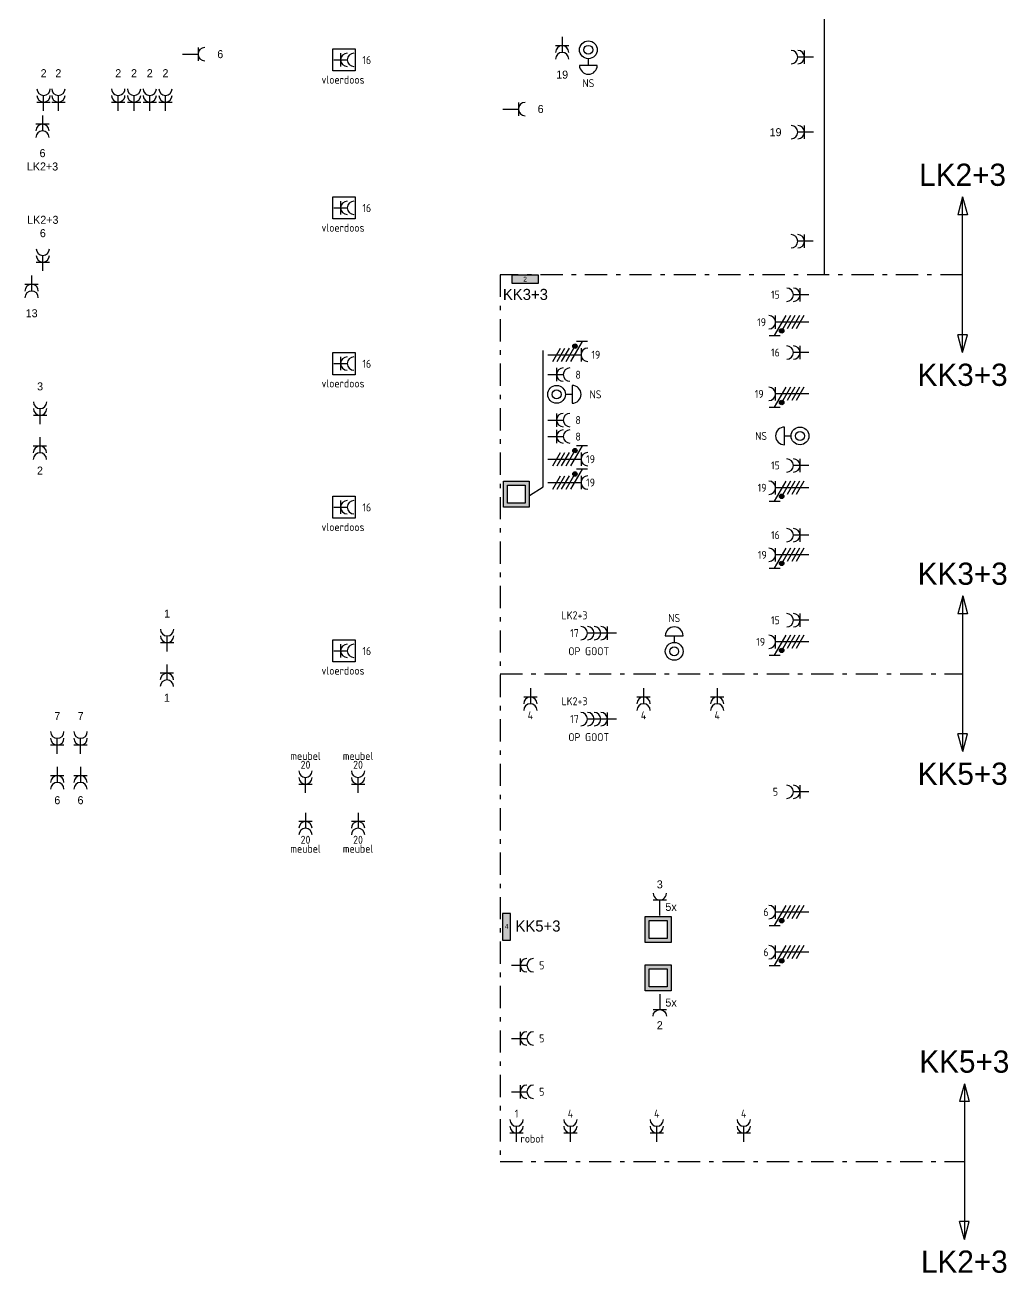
# Model space of a CAD drawing. Header units: millimetres. Extents: x -3262 to 109613, y 0 to 215600.
# Drawn here: x 48671 to 70795, y 159630 to 187708 of the extents above; entities that cross this region are included whole.
import ezdxf
from ezdxf.enums import TextEntityAlignment as Align
from ezdxf.lldxf.tags import DXFTag

# ---------------------------------------------------------------- set-up
doc = ezdxf.new("R2010")
doc.units = ezdxf.units.MM
doc.header["$LTSCALE"] = 100
doc.linetypes.add('STABI51DOT', pattern=[10, 5, -2, 1, -2])
for name, color, linetype in [('EL6212--', 3, 'Continuous'), ('EL6212--_S', 4, 'STABI51DOT'), ('EL6221--', 3, 'Continuous'), ('EL6222--', 3, 'Continuous'), ('ET6221--', 7, 'Continuous')]:
    doc.layers.add(name, color=color, linetype=linetype)
doc.styles.add('buro-018', font='BUROFONT.shx', dxfattribs={"height": 180})
doc.styles.add('BURO-025', font='BUROFONT.shx', dxfattribs={"height": 250})
doc.styles.add('BURO-035', font='BUROFONT.shx', dxfattribs={"height": 350})
doc.styles.add('STABICAD-012', font='ISOCP.SHX', dxfattribs={"height": 1.2})
doc.styles.add('STABICAD-018', font='ISOCP.SHX', dxfattribs={"height": 180})
tags = doc.linetypes.add('CENTER', pattern=[2, 1.25, -0.25, 0.25, -0.25]).pattern_tags.tags
tags[10:11] = [DXFTag(74, 4), DXFTag(75, 0), DXFTag(340, '0'), DXFTag(46, 1.0), DXFTag(50, 0.0), DXFTag(44, 0.0), DXFTag(45, 0.0)]
tags[8:9] = [DXFTag(74, 4), DXFTag(75, 0), DXFTag(340, '0'), DXFTag(46, 1.0), DXFTag(50, 0.0), DXFTag(44, 0.0), DXFTag(45, 0.0)]
tags[6:7] = [DXFTag(74, 4), DXFTag(75, 0), DXFTag(340, '0'), DXFTag(46, 1.0), DXFTag(50, 0.0), DXFTag(44, 0.0), DXFTag(45, 0.0)]
tags[4:5] = [DXFTag(74, 4), DXFTag(75, 0), DXFTag(340, '0'), DXFTag(46, 1.0), DXFTag(50, 0.0), DXFTag(44, 0.0), DXFTag(45, 0.0)]

# ---------------------------------------------------------------- blocks, each defined once
blk = doc.blocks.new('1116A4C')
at = {"color": 0, "linetype": 'Continuous'}
for p, q in [((-5, 4), (-5, 1)), ((5, 4), (-5, 4)), ((-5, 1), (5, 1)), ((5, 1), (5, 4))]:
    blk.add_line(p, q, dxfattribs=at)
blk.add_solid([(-5, 4), (-5, 1), (5, 4), (5, 1)], dxfattribs=at)
at = {"color": 1, "style": 'STABICAD-012', "flags": 1}
blk.add_attdef('CASCADINGPANEL', text='', height=1.8, rotation=90, dxfattribs=at).set_placement((948.4, 1910.61), align=Align.MIDDLE_CENTER)
blk.add_attdef('SUBCIRCUIT', text='', height=1.8, rotation=90, dxfattribs=at).set_placement((950.9, 1910.61), align=Align.MIDDLE)
at = {"color": 0, "linetype": 'Continuous', "style": 'buro-018'}
for tag, p in [('PANEL', (0, 15)), ('CIRCUIT', (0, 9)), ('PANELNAME', (0, 6))]:
    blk.add_attdef(tag, text='', height=1.8, dxfattribs=at).set_placement(p, align=Align.MIDDLE)
at = {"color": 0, "linetype": 'Continuous', "style": 'buro-018', "flags": 1}
blk.add_attdef('ARTICLECODE', text='', height=1.8, dxfattribs=at).set_placement((0, 0), align=Align.MIDDLE)
blk = doc.blocks.new('111304A')
at = {"color": 0, "linetype": 'Continuous'}
for p, q in [((-1.5, 3), (1.5, 3)), ((0, 1), (0, 4.5))]:
    blk.add_line(p, q, dxfattribs=at)
for centre in [(0, 6), (0, 4.5)]:
    blk.add_arc(centre, 1.5, 180, 0, dxfattribs=at)
at = {"color": 1, "style": 'STABICAD-012', "flags": 1}
blk.add_attdef('SUBCIRCUIT', text='', height=1.8, dxfattribs=at).set_placement((924.27, 1706.54), align=Align.MIDDLE)
at = {"color": 0, "linetype": 'Continuous', "style": 'buro-018'}
for tag, p in [('PANEL', (0, 11.5)), ('CIRCUIT', (0, 8.5))]:
    blk.add_attdef(tag, text='', height=1.8, dxfattribs=at).set_placement(p, align=Align.MIDDLE)
at = {"color": 0, "linetype": 'Continuous', "style": 'buro-018', "flags": 1}
for tag, p in [('POWERCODE', (13, 8.5)), ('ARTICLECODE', (0, 0))]:
    blk.add_attdef(tag, text='', height=1.8, dxfattribs=at).set_placement(p, align=Align.MIDDLE)
blk = doc.blocks.new('111304')
at = {"color": 0, "linetype": 'Continuous'}
for p, q in [((-1.5, 4.5), (1.5, 4.5)), ((0, 1), (0, 4.5))]:
    blk.add_line(p, q, dxfattribs=at)
blk.add_arc((0, 6), 1.5, 180, 0, dxfattribs=at)
at = {"color": 1, "style": 'STABICAD-012', "flags": 1}
blk.add_attdef('SUBCIRCUIT', text='', height=1.8, dxfattribs=at).set_placement((929.31, 1845.99), align=Align.MIDDLE)
at = {"color": 0, "linetype": 'Continuous', "style": 'buro-018'}
for tag, p in [('PANEL', (0, 11.5)), ('CIRCUIT', (0, 8.5))]:
    blk.add_attdef(tag, text='', height=1.8, dxfattribs=at).set_placement(p, align=Align.MIDDLE)
at = {"color": 0, "linetype": 'Continuous', "style": 'buro-018', "flags": 1}
for tag, p in [('POWERCODE', (13, 8.5)), ('ARTICLECODE', (0, 0))]:
    blk.add_attdef(tag, text='', height=1.8, dxfattribs=at).set_placement(p, align=Align.MIDDLE)
blk = doc.blocks.new('111410A')
at = {"color": 0, "linetype": 'Continuous'}
for p, q in [((-2, 6.5), (2, 6.5)), ((0, 6.5), (0, 5))]:
    blk.add_line(p, q, dxfattribs=at)
for radius in [2, 1]:
    blk.add_circle((0, 3), radius, dxfattribs=at)
blk.add_arc((0, 6.5), 2, 0, 180, dxfattribs=at)
at = {"color": 0, "linetype": 'Continuous', "style": 'STABICAD-018'}
for tag, p in [('SWITCHCODE', (0, 10.5)), ('ARTICLECODE', (0, 0))]:
    blk.add_attdef(tag, text='', height=1.8, dxfattribs=at).set_placement(p, align=Align.MIDDLE)
blk = doc.blocks.new('111304D')
at = {"color": 0, "linetype": 'Continuous'}
for p, q in [((-3, 9.98), (-3, 7.48)), ((-3, 8.73), (1.5, 6.13)), ((-1.5, 8.5), (1.5, 8.5)), ((0, 1), (0, 8.5)), ((1.5, 5.13), (-1.5, 6.87)), ((1.5, 4.13), (-1.5, 5.87)), ((1.5, 3.13), (-1.5, 4.87)), ((1.5, 2.13), (-1.5, 3.87))]:
    blk.add_line(p, q, dxfattribs=at)
blk.add_lwpolyline([(-1.68, 7.12, 0.5, 0.5, 1), (-2.18, 7.12, 0.5, 0.5, 1)], format="xyseb", close=True, dxfattribs=at)
blk.add_circle((-1.93, 7.12), 0.5, dxfattribs=at)
blk.add_arc((0, 10), 1.5, 180, 0, dxfattribs=at)
at = {"color": 1, "style": 'STABICAD-012', "flags": 1}
blk.add_attdef('SUBCIRCUIT', text='', height=1.8, dxfattribs=at).set_placement((616.33, 1777.72), align=Align.MIDDLE)
at = {"color": 0, "linetype": 'Continuous', "style": 'buro-018'}
for tag, p in [('PANEL', (0, 15.5)), ('CIRCUIT', (0, 12.5))]:
    blk.add_attdef(tag, text='', height=1.8, dxfattribs=at).set_placement(p, align=Align.MIDDLE)
at = {"color": 0, "linetype": 'Continuous', "style": 'buro-018', "flags": 1}
for tag, p in [('POWERCODE', (13, 12.5)), ('ARTICLECODE', (0, 0))]:
    blk.add_attdef(tag, text='', height=1.8, dxfattribs=at).set_placement(p, align=Align.MIDDLE)
blk = doc.blocks.new('E00414')
at = {"color": 0, "linetype": 'Continuous'}
for p, q in [((-2.9, -2.9), (-2.9, 2.9)), ((-2.9, 2.9), (2.9, 2.9)), ((2.9, 2.9), (2.9, -2.9)), ((-2, 2), (2, 2)), ((-2, -2), (-2, 2)), ((2, 2), (2, -2)), ((2, -2), (-2, -2)), ((2.9, -2.9), (-2.9, -2.9))]:
    blk.add_line(p, q, dxfattribs=at)
for points in [[(-2.9, 2.9), (2.9, 2.9), (-2, 2), (2, 2)], [(-2, -2), (-2.9, -2.9), (-2, 2), (-2.9, 2.9)], [(2, 2), (2.9, 2.9), (2, -2), (2.9, -2.9)], [(2, -2), (2.9, -2.9), (-2, -2), (-2.9, -2.9)]]:
    blk.add_solid(points, dxfattribs=at)
at = {"color": 0, "linetype": 'Continuous', "style": 'STABICAD-018'}
for tag, p in [('PANEL', (0, 8)), ('CIRCUIT', (0, 5)), ('SUBCIRCUIT', (4.5, 5)), ('ARTICLECODE', (0, 0))]:
    blk.add_attdef(tag, text='', height=1.8, dxfattribs=at).set_placement(p, align=Align.MIDDLE)
at = {"color": 0, "linetype": 'Continuous', "style": 'STABICAD-018', "flags": 1}
blk.add_attdef('POWERCODE', text='', height=1.8, dxfattribs=at).set_placement((13, 5), align=Align.MIDDLE)
blk = doc.blocks.new('111304C')
at = {"color": 0, "linetype": 'Continuous'}
for p, q in [((0, 1), (0, 7.5)), ((-1.5, 3), (1.5, 3))]:
    blk.add_line(p, q, dxfattribs=at)
for centre in [(0, 9), (0, 7.5), (0, 6), (0, 4.5)]:
    blk.add_arc(centre, 1.5, 180, 0, dxfattribs=at)
at = {"color": 1, "style": 'STABICAD-012', "flags": 1}
blk.add_attdef('SUBCIRCUIT', text='', height=1.8, dxfattribs=at).set_placement((626.82, 1710.31), align=Align.MIDDLE)
at = {"color": 0, "linetype": 'Continuous', "style": 'buro-018'}
for tag in ['CIRCUIT', 'PANEL']:
    blk.add_attdef(tag, text='', height=1.8, dxfattribs=at).set_placement((0, 11.5), align=Align.MIDDLE)
at = {"color": 0, "linetype": 'Continuous', "style": 'buro-018', "flags": 1}
for tag, p in [('POWERCODE', (13, 11.5)), ('ARTICLECODE', (0, 0))]:
    blk.add_attdef(tag, text='', height=1.8, dxfattribs=at).set_placement(p, align=Align.MIDDLE)
blk = doc.blocks.new('E00160')
at = {"color": 0, "linetype": 'Continuous'}
for p, q in [((-17.5, 0), (-13.5, 1.07)), ((-17.5, 0), (17.5, 0)), ((-17.5, 0), (-13.5, -1.07)), ((-13.5, -1.07), (-13.5, 1.07)), ((17.5, 0), (13.5, 1.07)), ((13.5, -1.07), (13.5, 1.07)), ((17.5, 0), (13.5, -1.07))]:
    blk.add_line(p, q, dxfattribs=at)
at = {"color": 0, "linetype": 'Continuous', "style": 'BURO-035'}
for tag, p in [('TEXT2', (-22.5, 0)), ('TEXT1', (22.5, 0))]:
    blk.add_attdef(tag, text='', height=3.5, dxfattribs=at).set_placement(p, align=Align.MIDDLE)
blk = doc.blocks.new('111304R')
at = {"color": 0, "linetype": 'Continuous'}
for p, q in [((-2.5, 2.5), (2.5, 2.5)), ((-2.5, -2.5), (-2.5, 2.5)), ((0, -2.25), (0, 0.75)), ((2.5, 2.5), (2.5, -2.5)), ((2.5, -2.5), (-2.5, -2.5)), ((-1.5, -0.75), (1.5, -0.75))]:
    blk.add_line(p, q, dxfattribs=at)
for centre in [(0, 2.25), (0, 0.75)]:
    blk.add_arc(centre, 1.5, 180, 0, dxfattribs=at)
at = {"color": 0, "linetype": 'Continuous', "style": 'STABICAD-018'}
for tag, p in [('PANEL', (-0.12, 6.9)), ('CIRCUIT', (-0.12, 3.9)), ('SUBCIRCUIT', (4.38, 3.9)), ('ARTICLECODE', (0, -3.5))]:
    blk.add_attdef(tag, text='', height=1.8, dxfattribs=at).set_placement(p, align=Align.MIDDLE)
at = {"color": 0, "linetype": 'Continuous', "style": 'STABICAD-018', "flags": 1}
blk.add_attdef('POWERCODE', text='', height=1.8, dxfattribs=at).set_placement((12.88, 3.9), align=Align.MIDDLE)

msp = doc.modelspace()

# ---------------------------------------------------------------- linework, layer by layer
at = {"layer": 'EL6212--_S', "linetype": 'CENTER'}
msp.add_line((66653, 215319), (66653, 182088), dxfattribs=at)
at = {"layer": 'EL6212--_S', "linetype": 'STABI51DOT'}
for p, q in [((69772, 182088), (59366, 182088)), ((59366, 182088), (59366, 162137)), ((59366, 173113), (69775, 173113)), ((59366, 162137), (69811, 162137))]:
    msp.add_line(p, q, dxfattribs=at)
at = {"layer": 'EL6221--'}
msp.add_lwpolyline([(60024, 177119), (60335, 177318), (60335, 180382)], dxfattribs=at)

# ---------------------------------------------------------------- block references
at = {"layer": 'EL6212--', "linetype": 'Continuous'}
ref = msp.add_blockref('1116A4C', (59931, 182136), dxfattribs=dict(at, xscale=60, yscale=60, zscale=60, rotation=180))
ref.add_attrib('CIRCUIT', '2', dxfattribs={"layer": '0', "color": 1, "linetype": 'ByBlock', "height": 108, "style": 'buro-018'}).set_placement((59925, 181990), align=Align.MIDDLE)
ref.add_attrib('PANELNAME', 'KK3+3', dxfattribs={"layer": '0', "color": 2, "linetype": 'ByBlock', "height": 250, "style": 'BURO-025'}).set_placement((59933, 181646), align=Align.MIDDLE)
ref = msp.add_blockref('1116A4C', (59656, 167419), dxfattribs=dict(at, xscale=60, yscale=60, zscale=60, rotation=90.00000000000001))
ref.add_attrib('CIRCUIT', '4', dxfattribs={"layer": '0', "color": 1, "linetype": 'ByBlock', "height": 108, "style": 'buro-018'}).set_placement((59511, 167429), align=Align.MIDDLE)
ref.add_attrib('PANELNAME', 'KK5+3', dxfattribs={"layer": '0', "color": 2, "linetype": 'ByBlock', "height": 250, "style": 'BURO-025'}).set_placement((60216, 167437), align=Align.MIDDLE)
at = {"layer": 'EL6212--_S', "linetype": 'Continuous'}
ref = msp.add_blockref('E00160', (69772, 182088), dxfattribs=dict(at, xscale=100, yscale=100, zscale=100, rotation=90.00000000000001))
ref.add_attrib('TEXT1', 'LK2+3', dxfattribs={"layer": '0', "color": 4, "linetype": 'Continuous', "height": 500, "style": 'buro-018'}).set_placement((69772, 184338), align=Align.MIDDLE)
ref.add_attrib('TEXT2', 'KK3+3', dxfattribs={"layer": '0', "color": 4, "linetype": 'Continuous', "height": 500, "style": 'buro-018'}).set_placement((69772, 179838), align=Align.MIDDLE)
at = {"layer": 'EL6212--_S', "linetype": 'STABI51DOT'}
ref = msp.add_blockref('E00160', (69775, 173113), dxfattribs=dict(at, xscale=100, yscale=100, zscale=100, rotation=90.00000000000001))
ref.add_attrib('TEXT1', 'KK3+3', dxfattribs={"layer": '0', "color": 4, "linetype": 'STABI51DOT', "height": 500, "style": 'buro-018'}).set_placement((69775, 175363), align=Align.MIDDLE)
ref.add_attrib('TEXT2', 'KK5+3', dxfattribs={"layer": '0', "color": 4, "linetype": 'STABI51DOT', "height": 500, "style": 'buro-018'}).set_placement((69775, 170863), align=Align.MIDDLE)
ref = msp.add_blockref('E00160', (69811, 162137), dxfattribs=dict(at, xscale=-100, yscale=100, zscale=100, rotation=90.00000000000001))
ref.add_attrib('TEXT1', 'LK2+3', dxfattribs={"layer": '0', "color": 4, "linetype": 'STABI51DOT', "height": 500, "style": 'buro-018'}).set_placement((69811, 159887), align=Align.MIDDLE)
ref.add_attrib('TEXT2', 'KK5+3', dxfattribs={"layer": '0', "color": 4, "linetype": 'STABI51DOT', "height": 500, "style": 'buro-018'}).set_placement((69811, 164387), align=Align.MIDDLE)
at = {"layer": 'EL6221--', "linetype": 'Continuous'}
ref = msp.add_blockref('111304D', (66413, 181020), dxfattribs=dict(at, xscale=100, yscale=100, zscale=100, rotation=90.00000000000001))
ref.add_attrib('CIRCUIT', '19', dxfattribs={"layer": '0', "color": 1, "linetype": 'Continuous', "height": 180, "style": 'STABICAD-018'}).set_placement((65248, 181020), align=Align.MIDDLE)
ref = msp.add_blockref('111304D', (60335, 180288), dxfattribs=dict(at, xscale=100, yscale=100, zscale=100, rotation=270))
ref.add_attrib('CIRCUIT', '19', dxfattribs={"layer": '0', "color": 1, "linetype": 'Continuous', "height": 180, "style": 'STABICAD-018'}).set_placement((61518, 180288), align=Align.MIDDLE)
ref = msp.add_blockref('111304D', (66413, 179407), dxfattribs=dict(at, xscale=100, yscale=100, zscale=100, rotation=90.00000000000001))
ref.add_attrib('CIRCUIT', '19', dxfattribs={"layer": '0', "color": 1, "linetype": 'Continuous', "height": 180, "style": 'STABICAD-018'}).set_placement((65194, 179407), align=Align.MIDDLE)
ref = msp.add_blockref('111304D', (60335, 177939), dxfattribs=dict(at, xscale=100, yscale=100, zscale=100, rotation=270))
ref.add_attrib('CIRCUIT', '19', dxfattribs={"layer": '0', "color": 1, "linetype": 'Continuous', "height": 180, "style": 'STABICAD-018'}).set_placement((61399, 177939), align=Align.MIDDLE)
ref = msp.add_blockref('111304D', (60335, 177413), dxfattribs=dict(at, xscale=100, yscale=100, zscale=100, rotation=270))
ref.add_attrib('CIRCUIT', '19', dxfattribs={"layer": '0', "color": 1, "linetype": 'Continuous', "height": 180, "style": 'STABICAD-018'}).set_placement((61399, 177413), align=Align.MIDDLE)
ref = msp.add_blockref('111304D', (66413, 177296), dxfattribs=dict(at, xscale=100, yscale=100, zscale=100, rotation=90.00000000000001))
ref.add_attrib('CIRCUIT', '19', dxfattribs={"layer": '0', "color": 1, "linetype": 'Continuous', "height": 180, "style": 'STABICAD-018'}).set_placement((65259, 177296), align=Align.MIDDLE)
ref = msp.add_blockref('111304D', (66413, 175787), dxfattribs=dict(at, xscale=100, yscale=100, zscale=100, rotation=90.00000000000001))
ref.add_attrib('CIRCUIT', '19', dxfattribs={"layer": '0', "color": 1, "linetype": 'Continuous', "height": 180, "style": 'STABICAD-018'}).set_placement((65264, 175787), align=Align.MIDDLE)
ref = msp.add_blockref('111304D', (66413, 173830), dxfattribs=dict(at, xscale=100, yscale=100, zscale=100, rotation=90.00000000000001))
ref.add_attrib('CIRCUIT', '19', dxfattribs={"layer": '0', "color": 1, "linetype": 'Continuous', "height": 180, "style": 'STABICAD-018'}).set_placement((65227, 173830), align=Align.MIDDLE)
ref = msp.add_blockref('111304D', (66413, 167750), dxfattribs=dict(at, xscale=100, yscale=100, zscale=100, rotation=90.00000000000001))
ref.add_attrib('CIRCUIT', '6', dxfattribs={"layer": '0', "color": 1, "linetype": 'Continuous', "height": 180, "style": 'STABICAD-018'}).set_placement((65348, 167750), align=Align.MIDDLE)
ref = msp.add_blockref('111304D', (66413, 166847), dxfattribs=dict(at, xscale=100, yscale=100, zscale=100, rotation=90.00000000000001))
ref.add_attrib('CIRCUIT', '6', dxfattribs={"layer": '0', "color": 1, "linetype": 'Continuous', "height": 180, "style": 'STABICAD-018'}).set_placement((65348, 166847), align=Align.MIDDLE)
at = {"layer": 'EL6222--', "linetype": 'Continuous'}
ref = msp.add_blockref('111304A', (60760, 187540), dxfattribs=dict(at, xscale=100, yscale=100, zscale=100, rotation=180))
ref.add_attrib('CIRCUIT', '19', dxfattribs={"layer": '0', "color": 1, "linetype": 'ByBlock', "height": 180, "style": 'buro-018'}).set_placement((60760, 186590), align=Align.MIDDLE)
ref = msp.add_blockref('111410A', (61350, 187449), dxfattribs=dict(at, xscale=100, yscale=100, zscale=100, rotation=180))
ref.add_attrib('SWITCHCODE', 'NS', dxfattribs={"layer": '0', "color": 1, "linetype": 'Continuous', "height": 180, "style": 'STABICAD-018'}).set_placement((61350, 186399), align=Align.MIDDLE)
ref = msp.add_blockref('111304', (52116, 187051), dxfattribs=dict(at, xscale=99.99999999999999, yscale=99.99999999999999, zscale=99.99999999999999, rotation=269.9999583118483))
ref.add_attrib('CIRCUIT', '6', dxfattribs={"layer": '0', "color": 1, "linetype": 'ByBlock', "height": 180, "style": 'buro-018'}).set_placement((53066, 187051), align=Align.MIDDLE)
ref = msp.add_blockref('111304R', (55850, 186923), dxfattribs=dict(at, xscale=100, yscale=100, zscale=100, rotation=270))
ref.add_attrib('CIRCUIT', '16', dxfattribs={"layer": '0', "color": 1, "linetype": 'Continuous', "height": 180, "style": 'STABICAD-018'}).set_placement((56363, 186918), align=Align.MIDDLE)
ref.add_attrib('POWERCODE', 'vloerdoos', dxfattribs={"layer": '0', "color": 1, "linetype": 'Continuous', "height": 180, "style": 'STABICAD-018'}).set_placement((55828, 186477), align=Align.MIDDLE)
at = {"layer": 'EL6222--', "linetype": 'Continuous', "xscale": 100, "yscale": 100, "zscale": 100, "rotation": 90.00000000000001}
for p in [(66513, 186985), (66511, 182841)]:
    msp.add_blockref('111304A', p, dxfattribs=at)
at = {"layer": 'EL6222--', "linetype": 'Continuous'}
ref = msp.add_blockref('111304A', (49091, 185674), dxfattribs=dict(at, xscale=100, yscale=100, zscale=100))
ref.add_attrib('CIRCUIT', '2', dxfattribs={"layer": '0', "color": 1, "linetype": 'ByBlock', "height": 180, "style": 'buro-018'}).set_placement((49091, 186624), align=Align.MIDDLE)
ref = msp.add_blockref('111304A', (49422, 185674), dxfattribs=dict(at, xscale=100, yscale=100, zscale=100))
ref.add_attrib('CIRCUIT', '2', dxfattribs={"layer": '0', "color": 1, "linetype": 'ByBlock', "height": 180, "style": 'buro-018'}).set_placement((49422, 186624), align=Align.MIDDLE)
ref = msp.add_blockref('111304A', (50770, 185674), dxfattribs=dict(at, xscale=99.99999999999918, yscale=99.99999999999918, zscale=99.99999999999918, rotation=4.168654198487225e-05))
ref.add_attrib('CIRCUIT', '2', dxfattribs={"layer": '0', "color": 1, "linetype": 'ByBlock', "height": 180, "style": 'buro-018'}).set_placement((50770, 186624), align=Align.MIDDLE)
ref = msp.add_blockref('111304A', (51125, 185674), dxfattribs=dict(at, xscale=100, yscale=100, zscale=100))
ref.add_attrib('CIRCUIT', '2', dxfattribs={"layer": '0', "color": 1, "linetype": 'ByBlock', "height": 180, "style": 'buro-018'}).set_placement((51125, 186624), align=Align.MIDDLE)
ref = msp.add_blockref('111304A', (51479, 185674), dxfattribs=dict(at, xscale=100, yscale=100, zscale=100))
ref.add_attrib('CIRCUIT', '2', dxfattribs={"layer": '0', "color": 1, "linetype": 'ByBlock', "height": 180, "style": 'buro-018'}).set_placement((51479, 186624), align=Align.MIDDLE)
ref = msp.add_blockref('111304A', (51833, 185674), dxfattribs=dict(at, xscale=100, yscale=100, zscale=100))
ref.add_attrib('CIRCUIT', '2', dxfattribs={"layer": '0', "color": 1, "linetype": 'ByBlock', "height": 180, "style": 'buro-018'}).set_placement((51833, 186624), align=Align.MIDDLE)
ref = msp.add_blockref('111304', (59326, 185817), dxfattribs=dict(at, xscale=100, yscale=100, zscale=100, rotation=270))
ref.add_attrib('CIRCUIT', '6', dxfattribs={"layer": '0', "color": 1, "linetype": 'ByBlock', "height": 180, "style": 'buro-018'}).set_placement((60276, 185817), align=Align.MIDDLE)
ref = msp.add_blockref('111304A', (49066, 185774), dxfattribs=dict(at, xscale=99.99999999999918, yscale=99.99999999999918, zscale=99.99999999999918, rotation=179.9999583134581))
ref.add_attrib('CIRCUIT', '6', dxfattribs={"layer": '0', "color": 1, "linetype": 'ByBlock', "height": 180, "style": 'buro-018'}).set_placement((49066, 184824), align=Align.MIDDLE)
ref.add_attrib('PANEL', 'LK2+3', dxfattribs={"layer": '0', "color": 1, "linetype": 'ByBlock', "height": 180, "style": 'buro-018'}).set_placement((49066, 184524), align=Align.MIDDLE)
ref = msp.add_blockref('111304A', (66513, 185296), dxfattribs=dict(at, xscale=100, yscale=100, zscale=100, rotation=89.99991662357459))
ref.add_attrib('CIRCUIT', '19', dxfattribs={"layer": '0', "color": 1, "linetype": 'ByBlock', "height": 180, "style": 'buro-018'}).set_placement((65563, 185296), align=Align.MIDDLE)
ref = msp.add_blockref('111304R', (55850, 183594), dxfattribs=dict(at, xscale=100, yscale=100, zscale=100, rotation=270))
ref.add_attrib('CIRCUIT', '16', dxfattribs={"layer": '0', "color": 1, "linetype": 'Continuous', "height": 180, "style": 'STABICAD-018'}).set_placement((56363, 183589), align=Align.MIDDLE)
ref.add_attrib('POWERCODE', 'vloerdoos', dxfattribs={"layer": '0', "color": 1, "linetype": 'Continuous', "height": 180, "style": 'STABICAD-018'}).set_placement((55828, 183147), align=Align.MIDDLE)
ref = msp.add_blockref('111304A', (49073, 182074), dxfattribs=dict(at, xscale=100, yscale=100, zscale=100))
ref.add_attrib('CIRCUIT', '6', dxfattribs={"layer": '0', "color": 1, "linetype": 'ByBlock', "height": 180, "style": 'buro-018'}).set_placement((49073, 183024), align=Align.MIDDLE)
ref.add_attrib('PANEL', 'LK2+3', dxfattribs={"layer": '0', "color": 1, "linetype": 'ByBlock', "height": 180, "style": 'buro-018'}).set_placement((49073, 183324), align=Align.MIDDLE)
ref = msp.add_blockref('111304A', (48821, 182172), dxfattribs=dict(at, xscale=100, yscale=100, zscale=100, rotation=180))
ref.add_attrib('CIRCUIT', '13', dxfattribs={"layer": '0', "color": 1, "linetype": 'ByBlock', "height": 180, "style": 'buro-018'}).set_placement((48821, 181222), align=Align.MIDDLE)
ref = msp.add_blockref('111304A', (66413, 181638), dxfattribs=dict(at, xscale=100, yscale=100, zscale=100, rotation=90.00000000000001))
ref.add_attrib('CIRCUIT', '15', dxfattribs={"layer": '0', "color": 1, "linetype": 'Continuous', "height": 180, "style": 'STABICAD-018'}).set_placement((65559, 181640), align=Align.MIDDLE)
ref = msp.add_blockref('111304R', (55850, 180090), dxfattribs=dict(at, xscale=100, yscale=100, zscale=100, rotation=270))
ref.add_attrib('CIRCUIT', '16', dxfattribs={"layer": '0', "color": 1, "linetype": 'Continuous', "height": 180, "style": 'STABICAD-018'}).set_placement((56363, 180085), align=Align.MIDDLE)
ref.add_attrib('POWERCODE', 'vloerdoos', dxfattribs={"layer": '0', "color": 1, "linetype": 'Continuous', "height": 180, "style": 'STABICAD-018'}).set_placement((55828, 179644), align=Align.MIDDLE)
ref = msp.add_blockref('111304A', (66413, 180337), dxfattribs=dict(at, xscale=100, yscale=100, zscale=100, rotation=90.00000000000001))
ref.add_attrib('CIRCUIT', '16', dxfattribs={"layer": '0', "color": 1, "linetype": 'Continuous', "height": 180, "style": 'STABICAD-018'}).set_placement((65559, 180339), align=Align.MIDDLE)
ref = msp.add_blockref('111304A', (60335, 179841), dxfattribs=dict(at, xscale=100, yscale=100, zscale=100, rotation=270))
ref.add_attrib('CIRCUIT', '8', dxfattribs={"layer": '0', "color": 1, "linetype": 'Continuous', "height": 180, "style": 'STABICAD-018'}).set_placement((61119, 179839), align=Align.MIDDLE)
ref = msp.add_blockref('111304A', (49011, 178627), dxfattribs=dict(at, xscale=100, yscale=100, zscale=100))
ref.add_attrib('CIRCUIT', '3', dxfattribs={"layer": '0', "color": 1, "linetype": 'ByBlock', "height": 180, "style": 'buro-018'}).set_placement((49011, 179577), align=Align.MIDDLE)
ref = msp.add_blockref('111410A', (60335, 179398), dxfattribs=dict(at, xscale=100, yscale=100, zscale=100, rotation=270))
ref.add_attrib('SWITCHCODE', 'NS', dxfattribs={"layer": '0', "color": 1, "linetype": 'Continuous', "height": 180, "style": 'STABICAD-018'}).set_placement((61511, 179398), align=Align.MIDDLE)
ref = msp.add_blockref('111304A', (60335, 178820), dxfattribs=dict(at, xscale=100, yscale=100, zscale=100, rotation=270))
ref.add_attrib('CIRCUIT', '8', dxfattribs={"layer": '0', "color": 1, "linetype": 'Continuous', "height": 180, "style": 'STABICAD-018'}).set_placement((61119, 178818), align=Align.MIDDLE)
ref = msp.add_blockref('111304A', (60335, 178449), dxfattribs=dict(at, xscale=100, yscale=100, zscale=100, rotation=270))
ref.add_attrib('CIRCUIT', '8', dxfattribs={"layer": '0', "color": 1, "linetype": 'Continuous', "height": 180, "style": 'STABICAD-018'}).set_placement((61119, 178447), align=Align.MIDDLE)
ref = msp.add_blockref('111410A', (66413, 178462), dxfattribs=dict(at, xscale=100, yscale=100, zscale=100, rotation=90.00000000000001))
ref.add_attrib('SWITCHCODE', 'NS', dxfattribs={"layer": '0', "color": 1, "linetype": 'Continuous', "height": 180, "style": 'STABICAD-018'}).set_placement((65236, 178462), align=Align.MIDDLE)
ref = msp.add_blockref('111304A', (49008, 178534), dxfattribs=dict(at, xscale=100, yscale=100, zscale=100, rotation=180))
ref.add_attrib('CIRCUIT', '2', dxfattribs={"layer": '0', "color": 1, "linetype": 'ByBlock', "height": 180, "style": 'buro-018'}).set_placement((49008, 177684), align=Align.MIDDLE)
ref = msp.add_blockref('111304A', (66413, 177797), dxfattribs=dict(at, xscale=100, yscale=100, zscale=100, rotation=90.00000000000001))
ref.add_attrib('CIRCUIT', '15', dxfattribs={"layer": '0', "color": 1, "linetype": 'Continuous', "height": 180, "style": 'STABICAD-018'}).set_placement((65559, 177799), align=Align.MIDDLE)
at = {"layer": 'EL6222--', "linetype": 'Continuous', "xscale": 100, "yscale": 100, "zscale": 100}
for p in [(59728, 177151), (62921, 167358), (62921, 166272)]:
    msp.add_blockref('E00414', p, dxfattribs=at)
at = {"layer": 'EL6222--', "linetype": 'Continuous'}
ref = msp.add_blockref('111304R', (55850, 176859), dxfattribs=dict(at, xscale=100, yscale=100, zscale=100, rotation=270))
ref.add_attrib('CIRCUIT', '16', dxfattribs={"layer": '0', "color": 1, "linetype": 'Continuous', "height": 180, "style": 'STABICAD-018'}).set_placement((56363, 176854), align=Align.MIDDLE)
ref.add_attrib('POWERCODE', 'vloerdoos', dxfattribs={"layer": '0', "color": 1, "linetype": 'Continuous', "height": 180, "style": 'STABICAD-018'}).set_placement((55828, 176413), align=Align.MIDDLE)
ref = msp.add_blockref('111304A', (66413, 176230), dxfattribs=dict(at, xscale=100, yscale=100, zscale=100, rotation=90.00000000000001))
ref.add_attrib('CIRCUIT', '16', dxfattribs={"layer": '0', "color": 1, "linetype": 'Continuous', "height": 180, "style": 'STABICAD-018'}).set_placement((65559, 176232), align=Align.MIDDLE)
ref = msp.add_blockref('111304A', (51869, 173514), dxfattribs=dict(at, xscale=100, yscale=100, zscale=100))
ref.add_attrib('CIRCUIT', '1', dxfattribs={"layer": '0', "color": 1, "linetype": 'ByBlock', "height": 180, "style": 'buro-018'}).set_placement((51869, 174464), align=Align.MIDDLE)
ref = msp.add_blockref('111304C', (62080, 174025), dxfattribs=dict(at, xscale=100, yscale=100, zscale=100, rotation=90.00000000000001))
ref.add_attrib('CIRCUIT', '17', dxfattribs={"layer": '0', "color": 1, "linetype": 'Continuous', "height": 180, "style": 'STABICAD-018'}).set_placement((61038, 174027), align=Align.MIDDLE)
ref.add_attrib('PANEL', 'LK2+3', dxfattribs={"layer": '0', "color": 1, "linetype": 'Continuous', "height": 180, "style": 'STABICAD-018'}).set_placement((61038, 174427), align=Align.MIDDLE)
ref = msp.add_blockref('111410A', (63282, 173316), dxfattribs=dict(at, xscale=100, yscale=100, zscale=100))
ref.add_attrib('SWITCHCODE', 'NS', dxfattribs={"layer": '0', "color": 1, "linetype": 'Continuous', "height": 180, "style": 'STABICAD-018'}).set_placement((63282, 174366), align=Align.MIDDLE)
ref = msp.add_blockref('111304A', (66413, 174314), dxfattribs=dict(at, xscale=100, yscale=100, zscale=100, rotation=90.00000000000001))
ref.add_attrib('CIRCUIT', '15', dxfattribs={"layer": '0', "color": 1, "linetype": 'Continuous', "height": 180, "style": 'STABICAD-018'}).set_placement((65559, 174316), align=Align.MIDDLE)
ref = msp.add_blockref('111304R', (55850, 173628), dxfattribs=dict(at, xscale=100, yscale=100, zscale=100, rotation=270))
ref.add_attrib('CIRCUIT', '16', dxfattribs={"layer": '0', "color": 1, "linetype": 'Continuous', "height": 180, "style": 'STABICAD-018'}).set_placement((56363, 173623), align=Align.MIDDLE)
ref.add_attrib('POWERCODE', 'vloerdoos', dxfattribs={"layer": '0', "color": 1, "linetype": 'Continuous', "height": 180, "style": 'STABICAD-018'}).set_placement((55828, 173182), align=Align.MIDDLE)
ref = msp.add_blockref('111304A', (51866, 173422), dxfattribs=dict(at, xscale=100, yscale=100, zscale=100, rotation=180))
ref.add_attrib('CIRCUIT', '1', dxfattribs={"layer": '0', "color": 1, "linetype": 'ByBlock', "height": 180, "style": 'buro-018'}).set_placement((51866, 172572), align=Align.MIDDLE)
ref = msp.add_blockref('111304A', (60044, 172887), dxfattribs=dict(at, xscale=100, yscale=100, zscale=100, rotation=180))
ref.add_attrib('CIRCUIT', '4', dxfattribs={"layer": '0', "color": 1, "linetype": 'Continuous', "height": 180, "style": 'STABICAD-018'}).set_placement((60044, 172179), align=Align.MIDDLE)
ref = msp.add_blockref('111304A', (62592, 172887), dxfattribs=dict(at, xscale=100, yscale=100, zscale=100, rotation=180))
ref.add_attrib('CIRCUIT', '4', dxfattribs={"layer": '0', "color": 1, "linetype": 'Continuous', "height": 180, "style": 'STABICAD-018'}).set_placement((62592, 172179), align=Align.MIDDLE)
ref = msp.add_blockref('111304A', (64248, 172887), dxfattribs=dict(at, xscale=100, yscale=100, zscale=100, rotation=180))
ref.add_attrib('CIRCUIT', '4', dxfattribs={"layer": '0', "color": 1, "linetype": 'Continuous', "height": 180, "style": 'STABICAD-018'}).set_placement((64248, 172179), align=Align.MIDDLE)
ref = msp.add_blockref('111304C', (62080, 172092), dxfattribs=dict(at, xscale=100, yscale=100, zscale=100, rotation=90.00000000000001))
ref.add_attrib('CIRCUIT', '17', dxfattribs={"layer": '0', "color": 1, "linetype": 'Continuous', "height": 180, "style": 'STABICAD-018'}).set_placement((61038, 172094), align=Align.MIDDLE)
ref.add_attrib('PANEL', 'LK2+3', dxfattribs={"layer": '0', "color": 1, "linetype": 'Continuous', "height": 180, "style": 'STABICAD-018'}).set_placement((61038, 172494), align=Align.MIDDLE)
ref = msp.add_blockref('111304A', (49399, 171210), dxfattribs=dict(at, xscale=100, yscale=100, zscale=100))
ref.add_attrib('CIRCUIT', '7', dxfattribs={"layer": '0', "color": 1, "linetype": 'ByBlock', "height": 180, "style": 'buro-018'}).set_placement((49399, 172160), align=Align.MIDDLE)
ref = msp.add_blockref('111304A', (49924, 171210), dxfattribs=dict(at, xscale=100, yscale=100, zscale=100))
ref.add_attrib('CIRCUIT', '7', dxfattribs={"layer": '0', "color": 1, "linetype": 'ByBlock', "height": 180, "style": 'buro-018'}).set_placement((49924, 172160), align=Align.MIDDLE)
ref = msp.add_blockref('111304A', (54984, 170330), dxfattribs=dict(at, xscale=100, yscale=100, zscale=100))
ref.add_attrib('CIRCUIT', '20', dxfattribs={"layer": '0', "color": 1, "linetype": 'Continuous', "height": 180, "style": 'STABICAD-018'}).set_placement((54984, 171064), align=Align.MIDDLE)
ref.add_attrib('POWERCODE', 'meubel', dxfattribs={"layer": '0', "color": 1, "linetype": 'Continuous', "height": 180, "style": 'STABICAD-018'}).set_placement((54984, 171264), align=Align.MIDDLE)
ref = msp.add_blockref('111304A', (56166, 170330), dxfattribs=dict(at, xscale=100, yscale=100, zscale=100))
ref.add_attrib('CIRCUIT', '20', dxfattribs={"layer": '0', "color": 1, "linetype": 'Continuous', "height": 180, "style": 'STABICAD-018'}).set_placement((56166, 171064), align=Align.MIDDLE)
ref.add_attrib('POWERCODE', 'meubel', dxfattribs={"layer": '0', "color": 1, "linetype": 'Continuous', "height": 180, "style": 'STABICAD-018'}).set_placement((56166, 171264), align=Align.MIDDLE)
ref = msp.add_blockref('111304A', (49399, 171117), dxfattribs=dict(at, xscale=100, yscale=100, zscale=100, rotation=180))
ref.add_attrib('CIRCUIT', '6', dxfattribs={"layer": '0', "color": 1, "linetype": 'ByBlock', "height": 180, "style": 'buro-018'}).set_placement((49399, 170267), align=Align.MIDDLE)
ref = msp.add_blockref('111304A', (49921, 171117), dxfattribs=dict(at, xscale=100, yscale=100, zscale=100, rotation=180))
ref.add_attrib('CIRCUIT', '6', dxfattribs={"layer": '0', "color": 1, "linetype": 'ByBlock', "height": 180, "style": 'buro-018'}).set_placement((49921, 170267), align=Align.MIDDLE)
ref = msp.add_blockref('111304A', (66413, 170455), dxfattribs=dict(at, xscale=100, yscale=100, zscale=100, rotation=90.00000000000001))
ref.add_attrib('CIRCUIT', '5', dxfattribs={"layer": '0', "color": 1, "linetype": 'Continuous', "height": 180, "style": 'STABICAD-018'}).set_placement((65559, 170457), align=Align.MIDDLE)
ref = msp.add_blockref('111304A', (54984, 170085), dxfattribs=dict(at, xscale=100, yscale=100, zscale=100, rotation=180))
ref.add_attrib('CIRCUIT', '20', dxfattribs={"layer": '0', "color": 1, "linetype": 'Continuous', "height": 180, "style": 'STABICAD-018'}).set_placement((54984, 169377), align=Align.MIDDLE)
ref.add_attrib('POWERCODE', 'meubel', dxfattribs={"layer": '0', "color": 1, "linetype": 'Continuous', "height": 180, "style": 'STABICAD-018'}).set_placement((54984, 169177), align=Align.MIDDLE)
ref = msp.add_blockref('111304A', (56166, 170085), dxfattribs=dict(at, xscale=100, yscale=100, zscale=100, rotation=180))
ref.add_attrib('CIRCUIT', '20', dxfattribs={"layer": '0', "color": 1, "linetype": 'Continuous', "height": 180, "style": 'STABICAD-018'}).set_placement((56166, 169377), align=Align.MIDDLE)
ref.add_attrib('POWERCODE', 'meubel', dxfattribs={"layer": '0', "color": 1, "linetype": 'Continuous', "height": 180, "style": 'STABICAD-018'}).set_placement((56166, 169177), align=Align.MIDDLE)
ref = msp.add_blockref('111304', (62957, 167573), dxfattribs=dict(at, xscale=99.99999999999918, yscale=99.99999999999918, zscale=99.99999999999918, rotation=4.168654198487225e-05))
ref.add_attrib('CIRCUIT', '3', dxfattribs={"layer": '0', "color": 1, "linetype": 'ByBlock', "height": 180, "style": 'buro-018'}).set_placement((62957, 168374), align=Align.MIDDLE)
ref.add_attrib('POWERCODE', '5x', dxfattribs={"layer": '0', "color": 1, "linetype": 'ByBlock', "height": 180, "style": 'buro-018'}).set_placement((63211, 167866), align=Align.MIDDLE)
ref = msp.add_blockref('111304A', (59517, 166553), dxfattribs=dict(at, xscale=100, yscale=100, zscale=100, rotation=270))
ref.add_attrib('CIRCUIT', '5', dxfattribs={"layer": '0', "color": 1, "linetype": 'Continuous', "height": 180, "style": 'STABICAD-018'}).set_placement((60301, 166551), align=Align.MIDDLE)
ref = msp.add_blockref('111304', (62957, 166007), dxfattribs=dict(at, xscale=-99.99999999999918, yscale=99.99999999999918, zscale=99.99999999999918, rotation=179.9999583134581))
ref.add_attrib('CIRCUIT', '2', dxfattribs={"layer": '0', "color": 1, "linetype": 'Continuous', "height": 180, "style": 'buro-018'}).set_placement((62957, 165206), align=Align.MIDDLE)
ref.add_attrib('POWERCODE', '5x', dxfattribs={"layer": '0', "color": 1, "linetype": 'Continuous', "height": 180, "style": 'buro-018'}).set_placement((63211, 165714), align=Align.MIDDLE)
ref = msp.add_blockref('111304A', (59517, 164908), dxfattribs=dict(at, xscale=100, yscale=100, zscale=100, rotation=270))
ref.add_attrib('CIRCUIT', '5', dxfattribs={"layer": '0', "color": 1, "linetype": 'Continuous', "height": 180, "style": 'STABICAD-018'}).set_placement((60301, 164907), align=Align.MIDDLE)
ref = msp.add_blockref('111304A', (59517, 163709), dxfattribs=dict(at, xscale=100, yscale=100, zscale=100, rotation=270))
ref.add_attrib('CIRCUIT', '5', dxfattribs={"layer": '0', "color": 1, "linetype": 'Continuous', "height": 180, "style": 'STABICAD-018'}).set_placement((60301, 163707), align=Align.MIDDLE)
ref = msp.add_blockref('111304A', (59734, 162483), dxfattribs=dict(at, xscale=100, yscale=100, zscale=100))
ref.add_attrib('CIRCUIT', '1', dxfattribs={"layer": '0', "color": 1, "linetype": 'Continuous', "height": 180, "style": 'STABICAD-018'}).set_placement((59734, 163217), align=Align.MIDDLE)
ref.add_attrib('POWERCODE', 'robot', dxfattribs={"layer": '0', "color": 1, "linetype": 'Continuous', "height": 180, "style": 'STABICAD-018'}).set_placement((60088, 162654), align=Align.MIDDLE)
ref = msp.add_blockref('111304A', (60946, 162483), dxfattribs=dict(at, xscale=100, yscale=100, zscale=100))
ref.add_attrib('CIRCUIT', '4', dxfattribs={"layer": '0', "color": 1, "linetype": 'Continuous', "height": 180, "style": 'STABICAD-018'}).set_placement((60946, 163217), align=Align.MIDDLE)
ref = msp.add_blockref('111304A', (62890, 162483), dxfattribs=dict(at, xscale=100, yscale=100, zscale=100))
ref.add_attrib('CIRCUIT', '4', dxfattribs={"layer": '0', "color": 1, "linetype": 'Continuous', "height": 180, "style": 'STABICAD-018'}).set_placement((62890, 163217), align=Align.MIDDLE)
ref = msp.add_blockref('111304A', (64846, 162483), dxfattribs=dict(at, xscale=100, yscale=100, zscale=100))
ref.add_attrib('CIRCUIT', '4', dxfattribs={"layer": '0', "color": 1, "linetype": 'Continuous', "height": 180, "style": 'STABICAD-018'}).set_placement((64846, 163217), align=Align.MIDDLE)

# ---------------------------------------------------------------- texts
at = {"layer": 'ET6221--', "color": 1, "style": 'STABICAD-018'}
for p in [(60899, 173529), (60899, 171596)]:
    msp.add_text('OP GOOT', height=180, dxfattribs=at).set_placement(p)

doc.saveas('drawing.dxf')
